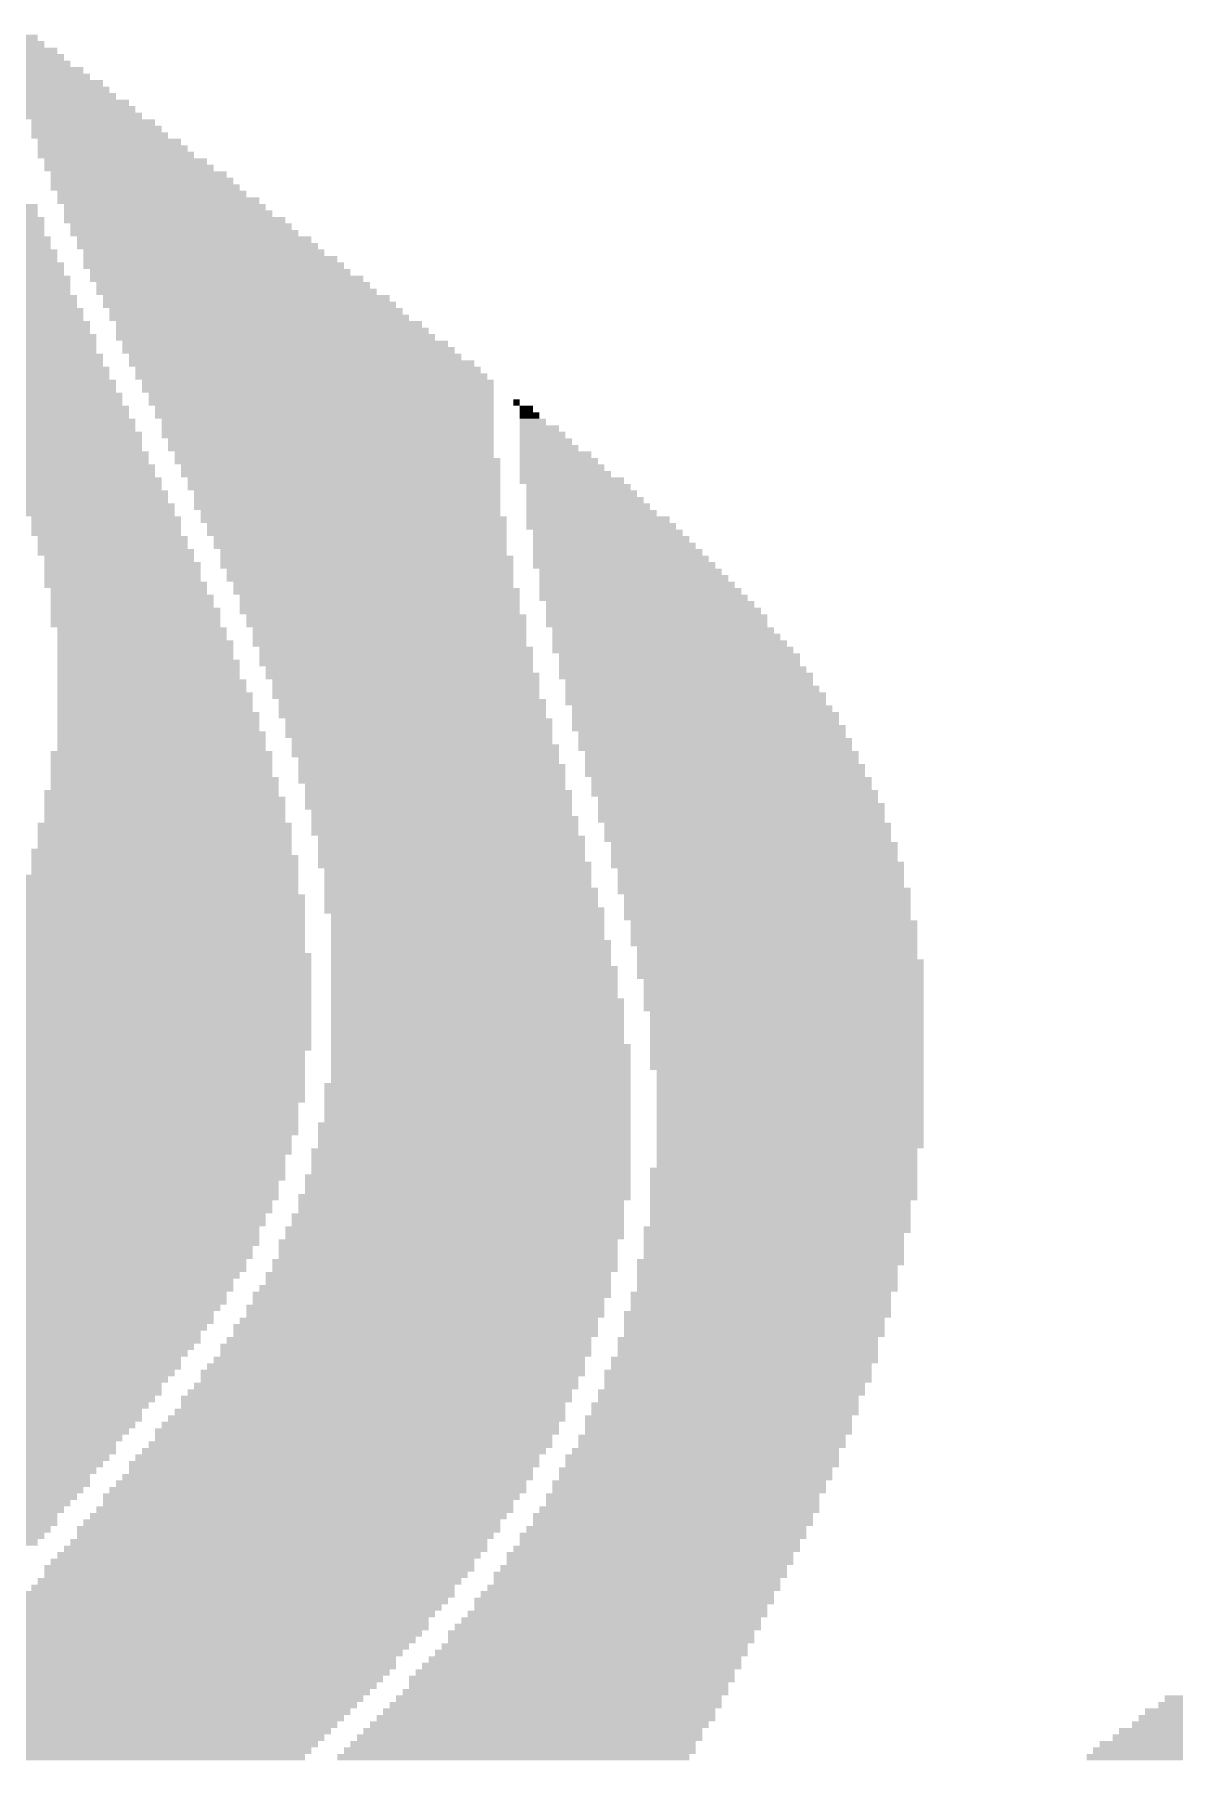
# Model space of a CAD drawing. Extents: x 0 to 158, y 0 to 111.
# Drawn here: x 129.74 to 134.11, y 24.47 to 31.09 of the extents above; entities that cross this region are included whole.
import ezdxf

# ---------------------------------------------------------------- set-up
doc = ezdxf.new("R2010")
doc.units = 0
doc.layers.add('21', color=53, linetype='CONTINUOUS')

# ---------------------------------------------------------------- blocks, each defined once
blk = doc.blocks.new('RECT')
blk.add_solid([(-0.5, -0.5), (0.5, -0.5), (-0.5, 0.5), (0.5, 0.5)])

msp = doc.modelspace()

# ---------------------------------------------------------------- block references
at = {"layer": '21', "yscale": 0.025}
for p, xscale in [((129.6975, 31.08), 0.1), ((129.71, 31.055), 0.125), ((129.735, 31.03), 0.175), ((129.7475, 31.005), 0.2), ((129.76, 30.98), 0.225), ((129.785, 30.955), 0.275), ((129.81, 30.93), 0.275), ((129.835, 30.905), 0.325), ((129.8475, 30.88), 0.35), ((129.86, 30.855), 0.375), ((129.8975, 30.83), 0.4), ((129.91, 30.805), 0.425), ((129.9225, 30.78), 0.45), ((129.96, 30.755), 0.475), ((129.9725, 30.73), 0.5), ((129.985, 30.705), 0.525), ((130.0225, 30.68), 0.55), ((130.035, 30.655), 0.575), ((130.0475, 30.63), 0.6), ((130.085, 30.605), 0.625), ((130.0975, 30.58), 0.65), ((130.135, 30.555), 0.675), ((130.1475, 30.53), 0.7), ((130.16, 30.505), 0.725), ((130.185, 30.48), 0.725), ((129.3975, 30.43), 0.7), ((129.3975, 30.405), 0.7), ((130.21, 30.455), 0.775), ((130.235, 30.43), 0.775), ((130.2475, 30.405), 0.8), ((129.4225, 30.38), 0.7), ((129.435, 30.355), 0.675), ((129.435, 30.33), 0.675), ((130.2725, 30.38), 0.85), ((130.2975, 30.355), 0.85), ((130.31, 30.33), 0.875), ((129.46, 30.305), 0.675), ((129.4725, 30.28), 0.65), ((130.3475, 30.305), 0.9), ((130.36, 30.28), 0.925), ((129.485, 30.255), 0.675), ((129.4975, 30.23), 0.65), ((129.5225, 30.205), 0.65), ((130.385, 30.255), 0.925), ((130.41, 30.23), 0.975), ((129.5225, 30.18), 0.65), ((129.5475, 30.155), 0.65), ((130.4725, 30.155), 1.05), ((129.56, 30.13), 0.625), ((129.56, 30.105), 0.625), ((129.585, 30.08), 0.625), ((130.4975, 30.13), 1.05), ((130.51, 30.105), 1.075), ((130.5475, 30.08), 1.1), ((129.585, 30.055), 0.625), ((129.61, 30.03), 0.625), ((129.6225, 30.005), 0.6), ((130.56, 30.055), 1.125), ((130.585, 30.03), 1.125), ((130.5975, 30.005), 1.15), ((129.635, 29.98), 0.625), ((129.6475, 29.955), 0.6), ((130.635, 29.98), 1.175), ((130.6475, 29.955), 1.2), ((129.6725, 29.93), 0.6), ((129.6725, 29.905), 0.6), ((129.685, 29.88), 0.575), ((130.66, 29.93), 1.225), ((130.6975, 29.905), 1.25), ((130.71, 29.88), 1.275), ((129.6975, 29.855), 0.6), ((129.71, 29.83), 0.575), ((129.735, 29.805), 0.575), ((130.735, 29.855), 1.275), ((130.76, 29.83), 1.325), ((130.785, 29.805), 1.325), ((129.735, 29.78), 0.575), ((129.76, 29.755), 0.575), ((130.7975, 29.78), 1.35), ((130.8225, 29.755), 1.35), ((129.76, 29.73), 0.575), ((129.785, 29.705), 0.575), ((129.7975, 29.68), 0.55), ((130.8225, 29.73), 1.35), ((130.835, 29.705), 1.325), ((130.835, 29.68), 1.325), ((131.585, 29.68), 0.025), ((129.81, 29.655), 0.575), ((129.8225, 29.63), 0.55), ((129.835, 29.605), 0.575), ((130.8475, 29.655), 1.3), ((130.8475, 29.63), 1.3), ((130.86, 29.605), 1.275), ((131.6225, 29.655), 0.05), ((131.635, 29.63), 0.075), ((131.6475, 29.605), 0.1), ((129.8475, 29.58), 0.55), ((129.86, 29.555), 0.575), ((130.86, 29.58), 1.275), ((130.86, 29.555), 1.275), ((131.6725, 29.58), 0.15), ((131.685, 29.555), 0.175), ((129.8725, 29.53), 0.55), ((129.8725, 29.505), 0.55), ((129.8975, 29.48), 0.55), ((130.8725, 29.53), 1.25), ((130.8725, 29.505), 1.25), ((130.885, 29.48), 1.225), ((131.6975, 29.53), 0.2), ((131.71, 29.505), 0.225), ((131.735, 29.48), 0.275), ((129.8975, 29.455), 0.55), ((129.9225, 29.43), 0.55), ((129.9225, 29.405), 0.55), ((130.8975, 29.455), 1.25), ((130.91, 29.43), 1.225), ((130.91, 29.405), 1.225), ((131.7475, 29.455), 0.3), ((131.76, 29.43), 0.325), ((131.7725, 29.405), 0.35), ((129.9475, 29.38), 0.55), ((129.9475, 29.355), 0.55), ((130.9225, 29.38), 1.2), ((130.9225, 29.355), 1.2), ((131.7975, 29.38), 0.4), ((131.8225, 29.355), 0.4), ((129.96, 29.33), 0.575), ((129.9725, 29.305), 0.55), ((129.985, 29.28), 0.575), ((130.935, 29.33), 1.175), ((130.935, 29.305), 1.175), ((130.935, 29.28), 1.175), ((131.835, 29.33), 0.425), ((131.8475, 29.305), 0.45), ((131.86, 29.28), 0.475), ((129.985, 29.255), 0.575), ((130.01, 29.23), 0.575), ((130.01, 29.205), 0.575), ((130.9475, 29.255), 1.15), ((130.96, 29.23), 1.175), ((130.9725, 29.205), 1.15), ((131.8725, 29.255), 0.5), ((131.8975, 29.23), 0.55), ((131.91, 29.205), 0.575), ((130.01, 29.18), 0.575), ((130.035, 29.155), 0.575), ((130.9725, 29.18), 1.15), ((130.985, 29.155), 1.125), ((131.935, 29.18), 0.575), ((131.9475, 29.155), 0.6), ((130.035, 29.13), 0.575), ((130.0475, 29.105), 0.6), ((130.06, 29.08), 0.575), ((130.985, 29.13), 1.125), ((130.9975, 29.105), 1.1), ((131.01, 29.08), 1.125), ((131.96, 29.13), 0.625), ((131.9725, 29.105), 0.65), ((131.985, 29.08), 0.675), ((130.0725, 29.055), 0.6), ((130.0725, 29.03), 0.6), ((130.0725, 29.005), 0.6), ((131.01, 29.055), 1.125), ((131.0225, 29.03), 1.1), ((131.0225, 29.005), 1.1), ((131.9975, 29.055), 0.7), ((132.0225, 29.03), 0.7), ((132.035, 29.005), 0.725), ((130.085, 28.98), 0.625), ((130.0975, 28.955), 0.6), ((131.035, 28.98), 1.075), ((131.0475, 28.955), 1.1), ((132.0475, 28.98), 0.75), ((132.06, 28.955), 0.775), ((130.11, 28.93), 0.625), ((130.11, 28.905), 0.625), ((130.1225, 28.88), 0.65), ((131.06, 28.93), 1.075), ((131.06, 28.905), 1.075), ((131.06, 28.88), 1.075), ((132.0725, 28.93), 0.8), ((132.0975, 28.905), 0.8), ((132.11, 28.88), 0.825), ((130.1225, 28.855), 0.65), ((130.1225, 28.83), 0.65), ((131.085, 28.855), 1.075), ((131.085, 28.83), 1.075), ((132.1225, 28.855), 0.85), ((132.1225, 28.83), 0.85), ((130.1475, 28.805), 0.65), ((130.1475, 28.78), 0.65), ((130.16, 28.755), 0.675), ((131.0975, 28.805), 1.05), ((131.0975, 28.78), 1.05), ((131.0975, 28.755), 1.05), ((132.1475, 28.805), 0.85), ((132.16, 28.78), 0.875), ((132.1725, 28.755), 0.9), ((130.16, 28.73), 0.675), ((130.16, 28.705), 0.675), ((130.1725, 28.68), 0.7), ((131.1225, 28.73), 1.05), ((131.1225, 28.705), 1.05), ((131.1225, 28.68), 1.05), ((132.185, 28.73), 0.925), ((132.21, 28.705), 0.925), ((132.21, 28.68), 0.925), ((130.1725, 28.655), 0.7), ((130.1725, 28.63), 0.7), ((131.135, 28.655), 1.025), ((131.1475, 28.63), 1.05), ((132.2225, 28.655), 0.95), ((132.235, 28.63), 0.975), ((130.185, 28.605), 0.725), ((130.185, 28.58), 0.725), ((130.1975, 28.555), 0.75), ((131.16, 28.605), 1.025), ((131.16, 28.58), 1.025), ((131.16, 28.555), 1.025), ((132.2475, 28.605), 0.95), ((132.26, 28.58), 0.975), ((130.1975, 28.53), 0.75), ((130.1975, 28.505), 0.75), ((130.21, 28.48), 0.775), ((131.185, 28.53), 1.025), ((131.185, 28.505), 1.025), ((131.185, 28.48), 1.025), ((132.31, 28.48), 1.025), ((130.21, 28.455), 0.775), ((130.21, 28.43), 0.775), ((131.21, 28.455), 1.025), ((131.21, 28.43), 1.025), ((132.31, 28.455), 1.025), ((132.3225, 28.43), 1.05), ((130.2225, 28.405), 0.8), ((130.2225, 28.38), 0.8), ((130.2225, 28.355), 0.8), ((131.21, 28.405), 1.025), ((131.235, 28.355), 1.025), ((132.335, 28.405), 1.025), ((132.3475, 28.38), 1.05), ((132.3475, 28.355), 1.05), ((130.2225, 28.33), 0.85), ((130.2225, 28.305), 0.85), ((130.2225, 28.28), 0.85), ((131.235, 28.33), 1.025), ((131.26, 28.28), 1.025), ((132.3725, 28.33), 1.05), ((132.3725, 28.305), 1.05), ((132.385, 28.28), 1.075), ((130.2225, 28.255), 0.85), ((130.235, 28.23), 0.875), ((131.26, 28.255), 1.025), ((131.26, 28.23), 1.025), ((132.385, 28.255), 1.075), ((132.41, 28.23), 1.075), ((130.2225, 28.18), 0.9), ((130.235, 28.155), 0.925), ((130.235, 28.205), 0.875), ((131.285, 28.18), 1.025), ((131.285, 28.155), 1.025), ((132.41, 28.205), 1.075), ((132.4225, 28.18), 1.1), ((132.435, 28.155), 1.075), ((130.235, 28.13), 0.925), ((130.235, 28.105), 0.925), ((130.235, 28.08), 0.925), ((131.285, 28.13), 1.025), ((131.31, 28.08), 1.025), ((132.4475, 28.13), 1.1), ((132.4475, 28.105), 1.1), ((132.4475, 28.08), 1.1), ((130.235, 28.055), 0.975), ((130.235, 28.03), 0.975), ((131.31, 28.055), 1.025), ((131.31, 28.03), 1.025), ((132.4725, 28.055), 1.1), ((132.4725, 28.03), 1.1), ((130.235, 28.005), 0.975), ((130.235, 27.98), 0.975), ((131.335, 28.005), 1.025), ((131.335, 27.98), 1.025), ((131.335, 27.955), 1.025), ((132.4725, 28.005), 1.1), ((132.4975, 27.98), 1.1), ((132.4975, 27.955), 1.1), ((130.235, 27.93), 1.025), ((130.235, 27.905), 1.025), ((130.235, 27.88), 1.025), ((131.335, 27.93), 1.025), ((131.3475, 27.905), 1.05), ((131.36, 27.88), 1.025), ((132.4975, 27.93), 1.1), ((132.51, 27.905), 1.125), ((132.5225, 27.88), 1.1), ((130.2225, 27.855), 1.05), ((130.2225, 27.83), 1.05), ((131.36, 27.855), 1.025), ((131.36, 27.83), 1.025), ((132.5225, 27.855), 1.1), ((132.5225, 27.83), 1.1), ((130.2225, 27.78), 1.1), ((130.2225, 27.755), 1.1), ((130.2225, 27.805), 1.05), ((131.3725, 27.805), 1.05), ((131.3725, 27.78), 1.05), ((131.3725, 27.755), 1.05), ((132.535, 27.805), 1.125), ((132.5475, 27.78), 1.1), ((132.5475, 27.755), 1.1), ((130.21, 27.73), 1.125), ((130.21, 27.705), 1.125), ((130.21, 27.68), 1.125), ((131.385, 27.73), 1.075), ((131.3975, 27.705), 1.05), ((131.3975, 27.68), 1.05), ((132.5475, 27.73), 1.1), ((132.5475, 27.705), 1.1), ((132.5725, 27.68), 1.1), ((130.1975, 27.655), 1.15), ((130.1975, 27.63), 1.15), ((131.3975, 27.655), 1.05), ((131.3975, 27.63), 1.05), ((132.5725, 27.655), 1.1), ((132.5725, 27.63), 1.1), ((130.185, 27.605), 1.175), ((130.185, 27.58), 1.175), ((130.1975, 27.555), 1.2), ((131.41, 27.605), 1.075), ((131.41, 27.58), 1.075), ((131.41, 27.555), 1.075), ((132.5725, 27.605), 1.1), ((132.585, 27.58), 1.075), ((132.585, 27.555), 1.075), ((130.185, 27.53), 1.225), ((130.185, 27.505), 1.225), ((131.41, 27.53), 1.075), ((131.4225, 27.505), 1.1), ((132.5975, 27.53), 1.1), ((132.5975, 27.505), 1.1), ((130.16, 27.43), 1.275), ((130.1725, 27.48), 1.25), ((130.1725, 27.455), 1.25), ((131.4225, 27.48), 1.1), ((131.4225, 27.455), 1.1), ((131.4225, 27.43), 1.1), ((132.5975, 27.48), 1.1), ((132.61, 27.455), 1.075), ((132.61, 27.43), 1.075), ((130.1475, 27.38), 1.3), ((130.1475, 27.355), 1.3), ((130.16, 27.405), 1.275), ((131.4225, 27.405), 1.1), ((131.435, 27.38), 1.125), ((131.435, 27.355), 1.125), ((132.61, 27.405), 1.075), ((132.61, 27.38), 1.075), ((132.61, 27.355), 1.075), ((130.135, 27.33), 1.325), ((130.135, 27.305), 1.325), ((131.435, 27.33), 1.125), ((131.435, 27.305), 1.125), ((132.6225, 27.33), 1.05), ((132.6225, 27.305), 1.05), ((130.11, 27.23), 1.375), ((130.1225, 27.28), 1.35), ((130.1225, 27.255), 1.35), ((131.435, 27.28), 1.125), ((131.435, 27.255), 1.125), ((131.435, 27.23), 1.125), ((132.6225, 27.28), 1.05), ((132.6225, 27.255), 1.05), ((132.6225, 27.23), 1.05), ((130.0725, 27.155), 1.4), ((130.085, 27.18), 1.375), ((130.11, 27.205), 1.375), ((131.4475, 27.205), 1.15), ((131.4475, 27.18), 1.15), ((131.4475, 27.155), 1.15), ((132.6225, 27.205), 1.05), ((132.6225, 27.18), 1.05), ((132.6225, 27.155), 1.05), ((130.06, 27.105), 1.425), ((130.0725, 27.13), 1.4), ((131.4475, 27.13), 1.15), ((131.4475, 27.105), 1.15), ((132.6225, 27.13), 1.05), ((132.635, 27.105), 1.025), ((130.035, 27.03), 1.475), ((130.0475, 27.055), 1.45), ((130.06, 27.08), 1.425), ((131.435, 27.055), 1.175), ((131.435, 27.03), 1.175), ((131.4475, 27.08), 1.15), ((132.635, 27.08), 1.025), ((132.635, 27.055), 1.025), ((132.635, 27.03), 1.025), ((130.01, 26.98), 1.475), ((130.01, 26.955), 1.475), ((130.035, 27.005), 1.475), ((131.435, 27.005), 1.175), ((131.435, 26.98), 1.175), ((131.435, 26.955), 1.175), ((132.635, 27.005), 1.025), ((132.635, 26.98), 1.025), ((132.635, 26.955), 1.025), ((129.985, 26.905), 1.525), ((129.9975, 26.93), 1.5), ((131.4225, 26.905), 1.2), ((131.435, 26.93), 1.175), ((132.635, 26.93), 1.025), ((132.635, 26.905), 1.025), ((129.9475, 26.83), 1.55), ((129.96, 26.855), 1.525), ((129.985, 26.88), 1.525), ((131.4225, 26.88), 1.2), ((131.4225, 26.855), 1.2), ((131.4225, 26.83), 1.2), ((132.635, 26.88), 1.025), ((132.635, 26.855), 1.025), ((132.635, 26.83), 1.025), ((129.91, 26.755), 1.575), ((129.9225, 26.78), 1.55), ((129.9475, 26.805), 1.55), ((131.41, 26.805), 1.225), ((131.41, 26.78), 1.225), ((131.41, 26.755), 1.225), ((129.8975, 26.705), 1.6), ((129.91, 26.73), 1.575), ((131.3975, 26.705), 1.25), ((131.41, 26.73), 1.225), ((132.61, 26.73), 1.025), ((132.61, 26.705), 1.025), ((129.86, 26.655), 1.625), ((129.86, 26.63), 1.625), ((129.8725, 26.68), 1.6), ((131.385, 26.63), 1.275), ((131.3975, 26.68), 1.25), ((131.3975, 26.655), 1.25), ((132.61, 26.68), 1.025), ((132.61, 26.655), 1.025), ((132.61, 26.63), 1.025), ((129.8225, 26.58), 1.65), ((129.81, 26.555), 1.625), ((129.835, 26.605), 1.625), ((131.36, 26.555), 1.275), ((131.3725, 26.605), 1.25), ((131.3725, 26.58), 1.25), ((129.7725, 26.505), 1.65), ((129.7975, 26.53), 1.65), ((131.3475, 26.505), 1.3), ((131.36, 26.53), 1.275), ((132.585, 26.505), 1.025), ((129.735, 26.43), 1.675), ((129.76, 26.48), 1.675), ((129.76, 26.455), 1.675), ((131.3225, 26.455), 1.3), ((131.3225, 26.43), 1.3), ((131.3475, 26.48), 1.3), ((129.685, 26.355), 1.725), ((129.6975, 26.38), 1.7), ((129.7225, 26.405), 1.7), ((131.31, 26.38), 1.325), ((131.31, 26.355), 1.325), ((131.3225, 26.405), 1.3), ((132.56, 26.38), 1.025), ((129.6475, 26.305), 1.7), ((129.6725, 26.33), 1.7), ((131.285, 26.33), 1.325), ((131.285, 26.305), 1.325), ((129.5975, 26.23), 1.75), ((129.61, 26.255), 1.725), ((129.635, 26.28), 1.725), ((131.26, 26.255), 1.375), ((131.2475, 26.23), 1.35), ((131.2725, 26.28), 1.35), ((129.56, 26.18), 1.725), ((129.585, 26.205), 1.725), ((131.235, 26.205), 1.375), ((131.235, 26.18), 1.375), ((132.51, 26.18), 1.025), ((129.4975, 26.105), 1.75), ((129.5225, 26.13), 1.75), ((129.5475, 26.155), 1.75), ((131.1975, 26.13), 1.4), ((131.1975, 26.105), 1.4), ((131.21, 26.155), 1.375), ((129.4475, 26.03), 1.75), ((129.485, 26.08), 1.775), ((129.4725, 26.055), 1.75), ((131.16, 26.055), 1.425), ((131.16, 26.03), 1.425), ((131.1725, 26.08), 1.4), ((129.41, 25.98), 1.775), ((129.4225, 26.005), 1.75), ((131.1225, 25.98), 1.45), ((131.135, 26.005), 1.425), ((132.46, 26.005), 1.025), ((129.36, 25.93), 1.775), ((129.3475, 25.905), 1.75), ((129.385, 25.955), 1.775), ((131.085, 25.905), 1.475), ((131.11, 25.955), 1.475), ((131.0975, 25.93), 1.45), ((132.435, 25.955), 1.025), ((132.435, 25.93), 1.025), ((129.285, 25.83), 1.775), ((129.31, 25.855), 1.775), ((129.335, 25.88), 1.775), ((131.0475, 25.855), 1.5), ((131.035, 25.83), 1.475), ((131.06, 25.88), 1.475), ((132.385, 25.83), 1.025), ((132.41, 25.88), 1.025), ((129.26, 25.805), 1.775), ((129.26, 25.78), 1.775), ((131.01, 25.78), 1.525), ((131.0225, 25.805), 1.5), ((132.36, 25.78), 1.025), ((132.385, 25.805), 1.025), ((129.185, 25.705), 1.775), ((129.21, 25.73), 1.775), ((129.235, 25.755), 1.775), ((130.9725, 25.73), 1.55), ((130.96, 25.705), 1.525), ((130.985, 25.755), 1.525), ((132.335, 25.705), 1.025), ((132.36, 25.755), 1.025), ((132.36, 25.73), 1.025), ((129.1225, 25.63), 1.8), ((129.1475, 25.655), 1.8), ((129.16, 25.68), 1.775), ((130.8975, 25.63), 1.55), ((130.9225, 25.655), 1.55), ((130.9475, 25.68), 1.55), ((132.2975, 25.63), 1.05), ((132.31, 25.655), 1.025), ((132.335, 25.68), 1.025), ((129.0975, 25.605), 1.8), ((129.085, 25.58), 1.775), ((130.885, 25.605), 1.575), ((130.8725, 25.58), 1.55), ((132.2725, 25.58), 1.05), ((132.2975, 25.605), 1.05), ((129.0225, 25.505), 1.8), ((129.0475, 25.53), 1.8), ((129.06, 25.555), 1.775), ((130.8225, 25.505), 1.6), ((130.835, 25.53), 1.575), ((130.86, 25.555), 1.575), ((132.2475, 25.53), 1.05), ((132.2475, 25.505), 1.05), ((132.2725, 25.555), 1.05), ((128.9475, 25.43), 1.8), ((128.9725, 25.455), 1.8), ((128.9975, 25.48), 1.8), ((130.7725, 25.43), 1.6), ((130.7975, 25.48), 1.6), ((130.785, 25.455), 1.575), ((132.21, 25.43), 1.075), ((132.2225, 25.48), 1.05), ((132.2225, 25.455), 1.05), ((128.9225, 25.38), 1.8), ((128.935, 25.405), 1.775), ((130.7225, 25.38), 1.6), ((130.7475, 25.405), 1.6), ((132.185, 25.405), 1.075), ((132.185, 25.38), 1.075), ((128.8475, 25.305), 1.8), ((128.8725, 25.33), 1.8), ((128.8975, 25.355), 1.8), ((130.6725, 25.305), 1.6), ((130.71, 25.355), 1.625), ((130.6975, 25.33), 1.6), ((132.1475, 25.33), 1.1), ((132.135, 25.305), 1.075), ((132.16, 25.355), 1.075), ((130.61, 25.23), 1.625), ((130.635, 25.255), 1.625), ((130.66, 25.28), 1.625), ((132.0975, 25.255), 1.1), ((132.0975, 25.23), 1.1), ((132.1225, 25.28), 1.1), ((130.5975, 25.205), 1.65), ((130.585, 25.18), 1.625), ((132.06, 25.18), 1.125), ((132.0725, 25.205), 1.1), ((130.5225, 25.105), 1.65), ((130.535, 25.13), 1.625), ((130.56, 25.155), 1.625), ((132.01, 25.105), 1.125), ((132.035, 25.13), 1.125), ((132.0475, 25.155), 1.1), ((130.4475, 25.03), 1.65), ((130.4725, 25.055), 1.65), ((130.4975, 25.08), 1.65), ((131.9725, 25.03), 1.15), ((131.9975, 25.08), 1.15), ((131.985, 25.055), 1.125), ((130.4225, 24.98), 1.65), ((130.435, 25.005), 1.625), ((131.935, 24.98), 1.175), ((131.9475, 25.005), 1.15), ((130.3475, 24.905), 1.65), ((130.3725, 24.93), 1.65), ((130.3975, 24.955), 1.65), ((131.885, 24.905), 1.175), ((131.91, 24.955), 1.175), ((131.91, 24.93), 1.175), ((130.2975, 24.855), 1.65), ((130.3225, 24.88), 1.65), ((131.8475, 24.855), 1.2), ((131.8725, 24.88), 1.2), ((130.2475, 24.78), 1.65), ((130.2725, 24.805), 1.65), ((130.2975, 24.83), 1.65), ((131.7975, 24.78), 1.25), ((131.81, 24.805), 1.225), ((131.835, 24.83), 1.225), ((130.1725, 24.705), 1.65), ((130.1975, 24.73), 1.65), ((130.2225, 24.755), 1.65), ((131.7475, 24.705), 1.25), ((131.7725, 24.73), 1.25), ((131.785, 24.755), 1.225), ((134.4975, 24.705), 0.85), ((130.1475, 24.68), 1.65), ((130.135, 24.655), 1.625), ((131.71, 24.655), 1.275), ((131.735, 24.68), 1.275), ((134.51, 24.655), 1.025), ((134.51, 24.68), 0.925), ((130.06, 24.58), 1.625), ((130.085, 24.605), 1.625), ((130.11, 24.63), 1.625), ((131.6475, 24.58), 1.3), ((131.6725, 24.605), 1.3), ((131.6975, 24.63), 1.3), ((134.535, 24.58), 1.275), ((134.535, 24.605), 1.175), ((134.5225, 24.63), 1.1), ((129.985, 24.505), 1.625), ((130.01, 24.53), 1.625), ((130.035, 24.555), 1.625), ((131.5975, 24.505), 1.35), ((131.61, 24.53), 1.325), ((131.635, 24.555), 1.325), ((134.5475, 24.505), 1.5), ((134.535, 24.53), 1.425), ((134.5475, 24.555), 1.35), ((129.96, 24.48), 1.625), ((131.5725, 24.48), 1.35), ((134.56, 24.48), 1.575)]:
    msp.add_blockref('RECT', p, dxfattribs=dict(at, xscale=xscale))
for p in [(130.4225, 30.205), (130.4475, 30.18), (132.2725, 28.555), (132.2725, 28.53), (132.2975, 28.505), (131.2225, 28.38), (131.2475, 28.305), (131.2725, 28.205), (131.2975, 28.105), (130.2225, 27.955), (132.6225, 26.805), (132.6225, 26.78), (132.6225, 26.755), (132.5975, 26.605), (132.5975, 26.58), (132.5975, 26.555), (132.5975, 26.53), (132.5725, 26.48), (132.5725, 26.455), (132.5725, 26.43), (132.5475, 26.355), (132.5725, 26.405), (132.5475, 26.33), (132.5475, 26.305), (132.5225, 26.255), (132.5225, 26.23), (132.5475, 26.28), (132.5225, 26.205), (132.4975, 26.155), (132.4975, 26.13), (132.4975, 26.105), (132.4725, 26.08), (132.4725, 26.055), (132.4725, 26.03), (132.4475, 25.98), (132.4225, 25.905), (132.3975, 25.855)]:
    msp.add_blockref('RECT', p, dxfattribs=at)

doc.saveas('drawing.dxf')
